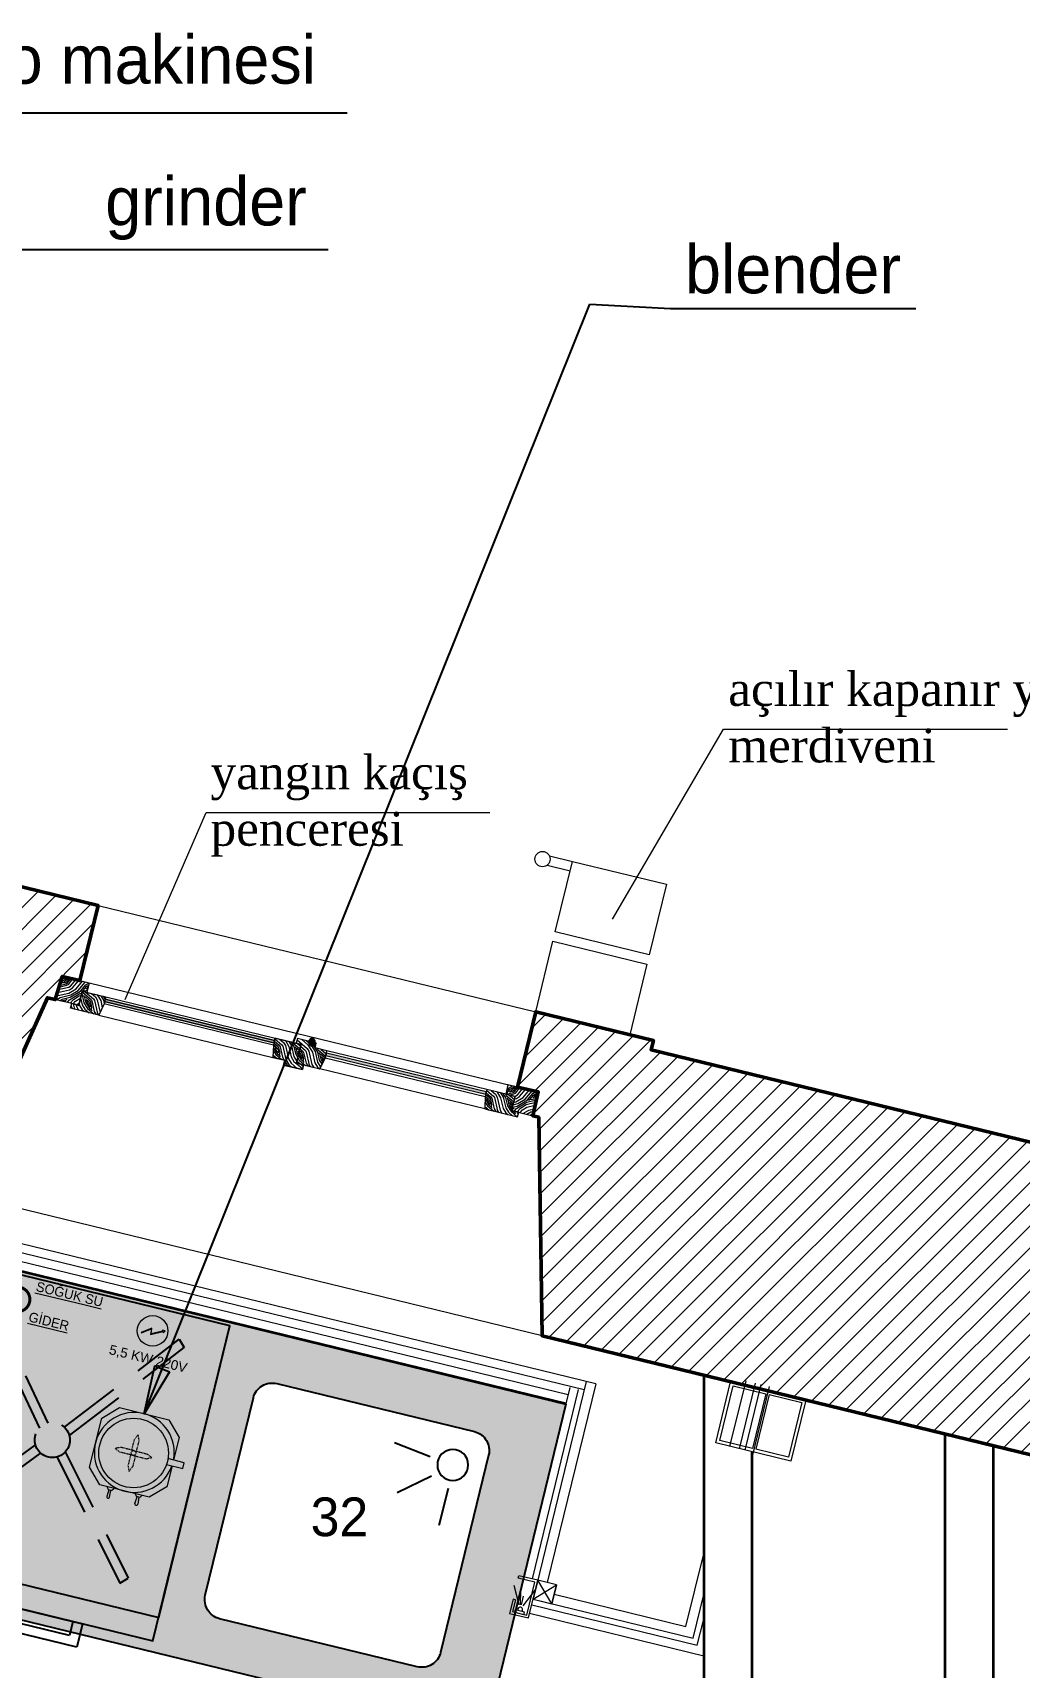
# Model space of a CAD drawing. Header units: millimetres. Extents: x 4980 to 19099, y 3891 to 5773.
# Drawn here: x 12368.2 to 12572, y 4663.1 to 5000.8 of the extents above; entities that cross this region are included whole.
import ezdxf

# ---------------------------------------------------------------- set-up
doc = ezdxf.new("R2010")
doc.units = ezdxf.units.MM
doc.linetypes.add('DASHED', pattern=[19.05, 12.7, -6.35])
for name, color, linetype, lineweight in [('a 2', 132, 'Continuous', 20), ('a ahşap tarama', 46, 'Continuous', 0), ('a alçıpan duvar', 162, 'Continuous', 35), ('a duvar', 84, 'Continuous', 50), ('a pencere 0', 252, 'Continuous', 0), ('a pencere cam', 121, 'Continuous', 0), ('a pencere doğrama', 41, 'Continuous', 20), ('no3_ahsap kesit on', 40, 'Continuous', 20), ('no3_duvar tarama', 253, 'Continuous', 9), ('no3_kutu profil gorunus', 8, 'Continuous', 18), ('no3_led doseme_Stift_Nr__2', 2, 'Continuous', 20), ('no3_ölçü tefriş', 252, 'Continuous', 0), ('PLAN YAZI', 4, 'Continuous', 9), ('TAVAN', 31, 'Continuous', 0), ('TES_SU', 150, 'Continuous', 25)]:
    doc.layers.add(name, color=color, linetype=linetype, lineweight=lineweight)
for name, color, linetype, lineweight, true_color in [('Kitc-031 Müsteri Mevcut_Stift_Nr__30', 7, 'Continuous', 20, 0xfe7e00), ('no3_kutuprofil kesit_Stift_Nr__74', 7, 'Continuous', 20, 0x3e7e00), ('no3_paslanmaz gorunus on_Stift_Nr__163', 7, 'Continuous', 20, 0x5166a4)]:
    doc.layers.add(name, color=color, linetype=linetype, lineweight=lineweight, true_color=true_color)
for name, color, linetype in [('Kıtc-002 Çizgi', 7, 'Continuous'), ('Kıtc-008 Rakam', 1, 'Continuous'), ('Kıtc-011 Elk Tes Yazı 001', 1, 'Continuous'), ('Kıtc-014 Elk Tes İşaretler', 1, 'Continuous'), ('Kıtc-016 Su Tes Yazı 001', 5, 'Continuous'), ('Kıtc-019 Su Tes İşaretler', 5, 'Continuous')]:
    doc.layers.add(name, color=color, linetype=linetype)
doc.styles.get("Standard").update_dxf_attribs({"font": 'stylu.ttf', "height": 10})
doc.linetypes.add('FENCELINE1', pattern='A,0.25,-0.1,[133,ltypeshp.shx,S=0.1,R=0,X=-0.1,Y=0],-0.1,1', length=1.45)
doc.dimstyles.new('ISO-25', dxfattribs={"dimtxt": 2.5, "dimasz": 5, "dimexe": 1.25, "dimexo": 0.625, "dimtad": 1, "dimdec": 0, "dimtxsty": 'Standard', "dimblk": 'ARCHTICK', "dimcen": 2.5, "dimclrd": 256, "dimclre": 256, "dimclrt": 256, "dimadec": 0, "dimazin": 0, "dimtfac": 1, "dimtdec": 0, "dimtmove": 0, "dimatfit": 3, "dimldrblk": 'ARCHTICK', "dimfxl": 1, "dimlwd": -1, "dimlwe": -1, "dimarcsym": 0})
pattern_1 = [(45, (-467.3525, 13840.0737), (-2.245064, 2.245064), [])]
pattern_2 = [(346.328434, (1095.1107, 13460.1097), (6.0401125, 3.6765528), [0.25, -4.75]), (76.328434, (1097.4677, 13461.3374), (-3.6765528, 6.0401125), [0.5, -4.5]), (31.328434, (1096.378, 13461.088), (1.1817798, 4.8583327), [0.3535, -1.0605, 0.3535, -0.707, 2.475, -2.1215678]), (31.328434, (1094.8087, 13459.926), (1.1817798, 4.8583327), [0.35355, -0.7071, 0.35355, -5.6568678]), (31.328434, (1096.6273, 13459.998), (1.1817798, 4.8583327), [0.35355, -6.7175178]), (31.328434, (1097.054, 13459.637), (1.1817798, 4.8583327), [0.35355, -6.7175178]), (31.328434, (1096.4435, 13460.3), (1.1817798, 4.8583327), [0.35355, -6.7175178]), (31.328434, (1096.2597, 13460.602), (1.1817798, 4.8583327), [0.7071, -6.3639678]), (31.328434, (1098.3606, 13463.9504), (1.1817798, 4.8583327), [0.7071, -6.3639678]), (31.328434, (1095.833, 13460.963), (1.1817798, 4.8583327), [1.4142, -5.6568678]), (31.328434, (1095.649, 13461.265), (1.1817798, 4.8583327), [1.4142, -5.6568678]), (31.328434, (1099.1615, 13461.9545), (1.1817798, 4.8583327), [1.4142, -5.6568678]), (31.328434, (1095.5243, 13461.81), (1.1817798, 4.8583327), [1.06066, -6.0104078]), (31.328434, (1094.73, 13462.7752), (1.1817798, 4.8583327), [1.06066, -6.0104078]), (31.328434, (1095.0976, 13462.1712), (1.1817798, 4.8583327), [1.06066, -6.0104078]), (31.328434, (1098.61, 13462.8605), (1.1817798, 4.8583327), [1.767767, -5.3033008]), (31.328434, (1098.1833, 13463.2216), (1.1817798, 4.8583327), [1.767767, -5.3033008]), (31.328434, (1098.3737, 13461.889), (1.1817798, 4.8583327), [2.4748737, -4.596194]), (12.893485, (1095.7147, 13460.4773), (4.85833268, -1.18177983), [0.559017, -10.6213229]), (12.893485, (1097.041, 13461.6985), (4.85833268, -1.18177983), [0.559017, -10.6213229]), (12.893485, (1096.6798, 13461.2717), (4.85833268, -1.18177983), [0.559017, -10.6213229]), (12.893485, (1095.3536, 13460.0506), (4.85833268, -1.18177983), [1.118034, -10.0623059]), (12.893485, (1096.857, 13462.0005), (4.85833268, -1.18177983), [1.677051, -9.503289]), (12.893485, (1096.4304, 13462.3616), (4.85833268, -1.18177983), [2.236068, -8.944272]), (12.893485, (1096.0036, 13462.7227), (4.85833268, -1.18177983), [2.236068, -8.944272]), (12.893485, (1095.6294, 13464.3574), (4.85833268, -1.18177983), [2.236068, -8.944272]), (12.893485, (1095.5112, 13463.8716), (4.85833268, -1.18177983), [2.795085, -8.3852549]), (12.893485, (1095.636, 13463.3267), (4.85833268, -1.18177983), [2.795085, -8.3852549]), (49.763383, (1096.8637, 13460.9697), (1.18177984, 4.85833268), [0.559017, -10.6213229]), (49.763383, (1096.0167, 13460.6612), (1.18177984, 4.85833268), [0.559017, -10.6213229]), (49.763383, (1095.1107, 13460.1097), (1.18177984, 4.85833268), [1.118034, -10.0623059]), (49.763383, (1096.7455, 13460.484), (1.18177984, 4.85833268), [1.118034, -10.0623059]), (49.763383, (1094.5658, 13459.985), (1.18177984, 4.85833268), [1.677051, -9.503289]), (49.763383, (1094.08, 13460.1031), (1.18177984, 4.85833268), [2.236068, -8.944272]), (49.763383, (1098.5116, 13459.2824), (1.18177984, 4.85833268), [2.236068, -8.944272]), (49.763383, (1096.9293, 13460.182), (1.18177984, 4.85833268), [2.236068, -8.944272]), (49.763383, (1097.7828, 13459.4597), (1.18177984, 4.85833268), [2.795085, -8.3852549]), (49.763383, (1097.356, 13459.8208), (1.18177984, 4.85833268), [2.795085, -8.3852549])]
pattern_3 = [(346.328434, (-5815.383, -2047.106), (3.6765528, -6.0401125), [0.25, -4.75]), (256.328434, (-5813.8535, -2049.279), (-6.0401125, -3.6765528), [0.5, -4.5]), (301.328434, (-5814.707, -2048.557), (-1.1817798, -4.8583327), [0.3535, -1.0605, 0.3535, -0.707, 2.475, -2.1215678]), (301.328434, (-5815.567, -2046.804), (-1.1817798, -4.8583327), [0.35355, -0.7071, 0.35355, -5.6568678]), (301.328434, (-5813.9848, -2047.7035), (-1.1817798, -4.8583327), [0.35355, -6.7175178]), (301.328434, (-5813.44, -2047.5788), (-1.1817798, -4.8583327), [0.35355, -6.7175178]), (301.328434, (-5814.2868, -2047.8873), (-1.1817798, -4.8583327), [0.35355, -6.7175178]), (301.328434, (-5814.5888, -2048.071), (-1.1817798, -4.8583327), [0.7071, -6.3639678]), (301.328434, (-5814.2605, -2052.0104), (-1.1817798, -4.8583327), [0.7071, -6.3639678]), (301.328434, (-5815.1337, -2048.196), (-1.1817798, -4.8583327), [1.4142, -5.6568678]), (301.328434, (-5815.4357, -2048.3797), (-1.1817798, -4.8583327), [1.4142, -5.6568678]), (301.328434, (-5812.6323, -2050.6054), (-1.1817798, -4.8583327), [1.4142, -5.6568678]), (301.328434, (-5815.7968, -2048.8065), (-1.1817798, -4.8583327), [1.06066, -6.0104078]), (301.328434, (-5816.9457, -2049.299), (-1.1817798, -4.8583327), [1.06066, -6.0104078]), (301.328434, (-5816.3417, -2048.9312), (-1.1817798, -4.8583327), [1.06066, -6.0104078]), (301.328434, (-5813.5383, -2051.157), (-1.1817798, -4.8583327), [1.767767, -5.3033008]), (301.328434, (-5814.0833, -2051.2816), (-1.1817798, -4.8583327), [1.767767, -5.3033008]), (301.328434, (-5813.302, -2050.1852), (-1.1817798, -4.8583327), [2.4748737, -4.596194]), (319.763383, (-5815.0155, -2047.71), (4.85833268, -1.18177984), [0.559017, -10.6213229]), (319.763383, (-5814.3984, -2049.404), (4.85833268, -1.18177984), [0.559017, -10.6213229]), (319.763383, (-5814.5231, -2048.859), (4.85833268, -1.18177984), [0.559017, -10.6213229]), (319.763383, (-5815.1403, -2047.1651), (4.85833268, -1.18177984), [1.118034, -10.0623059]), (319.763383, (-5814.7004, -2049.5877), (4.85833268, -1.18177984), [1.677051, -9.5032889]), (319.763383, (-5815.2453, -2049.7125), (4.85833268, -1.18177984), [2.236068, -8.9442719]), (319.763383, (-5815.7902, -2049.8372), (4.85833268, -1.18177984), [2.236068, -8.9442719]), (319.763383, (-5816.8735, -2051.1175), (4.85833268, -1.18177984), [2.236068, -8.9442719]), (319.763383, (-5816.7553, -2050.6316), (4.85833268, -1.18177984), [2.795085, -8.3852549]), (319.763383, (-5816.3942, -2050.2049), (4.85833268, -1.18177984), [2.795085, -8.3852549]), (282.893485, (-5814.2211, -2048.6752), (-1.18177984, -4.85833268), [0.559017, -10.6213229]), (282.893485, (-5814.8317, -2048.012), (-1.18177984, -4.85833268), [0.559017, -10.6213229]), (282.893485, (-5815.3832, -2047.106), (-1.18177984, -4.85833268), [1.118034, -10.0623059]), (282.893485, (-5814.103, -2048.1893), (-1.18177984, -4.85833268), [1.118034, -10.0623059]), (282.893485, (-5815.81, -2046.745), (-1.18177984, -4.85833268), [1.677051, -9.5032889]), (282.893485, (-5816.2958, -2046.6268), (-1.18177984, -4.85833268), [2.236068, -8.9442719]), (282.893485, (-5811.9823, -2047.9333), (-1.18177984, -4.85833268), [2.236068, -8.9442719]), (282.893485, (-5813.801, -2048.0055), (-1.18177984, -4.85833268), [2.236068, -8.9442719]), (282.893485, (-5812.711, -2047.756), (-1.18177984, -4.85833268), [2.795085, -8.3852549]), (282.893485, (-5813.256, -2047.8808), (-1.18177984, -4.85833268), [2.795085, -8.3852549])]

# ---------------------------------------------------------------- blocks, each defined once
blk = doc.blocks.new('A$C5BF67CBE')
at = {"layer": 'Kıtc-002 Çizgi'}
blk.add_line((6.65, 10), (10.64, 10), dxfattribs=at)
for points in [[(0, 72), (0, 10), (60, 10), (60, 72)], [(0, 72), (0, 5), (60, 5), (60, 72)], [(3, 10), (6.65, 10), (6.65, 8.54), (3, 8.54)], [(3.97, 8.54), (5.43, 8.54), (5.43, 7.08), (3.97, 7.08)], [(10.64, 10), (14.29, 10), (14.29, 8.54), (10.64, 8.54)], [(11.61, 8.54), (13.07, 8.54), (13.07, 7.08), (11.61, 7.08)], [(45, 0), (15, 0), (15, 5), (45, 5)], [(43, 2), (17, 2), (17, 5), (43, 5)]]:
    blk.add_lwpolyline(points, close=True, dxfattribs=at)
at = {"layer": 'Kıtc-002 Çizgi', "linetype": 'DASHED'}
for points in [[(8.08, 65.42), (9.49, 66.84)], [(8.08, 65.42), (26.83, 42.17)], [(9.49, 66.84), (28.24, 43.59)], [(31.86, 43.69), (50.51, 66.84)], [(33.27, 42.27), (51.92, 65.42)], [(50.51, 66.84), (51.92, 65.42)], [(26.73, 38.56), (8.08, 16.41)], [(31.76, 37.24), (50.51, 15)], [(33.17, 38.66), (51.92, 16.41)], [(28.14, 37.14), (9.49, 15)], [(9.49, 15), (8.08, 16.41)], [(50.51, 15), (51.92, 16.41)]]:
    blk.add_lwpolyline(points, dxfattribs=at)
blk.add_circle((30, 40.42), 3.63, dxfattribs=at)
blk = doc.blocks.new('v-sg')
at = {"layer": 'TES_SU', "linetype": 'Continuous', "const_width": 1.2}
blk.add_lwpolyline([(-5, 0, 1), (5, 0, 1)], format="xyb", close=True, dxfattribs=at)
blk = doc.blocks.new('A$C4E3860C5')
at = {"layer": 'Kıtc-014 Elk Tes İşaretler', "linetype": 'Continuous', "lineweight": 0}
for p, q in [((2.9, 3.66), (0.96, 2.3)), ((1, 2.21), (2.81, 3.48)), ((2.81, 3.48), (2.9, 2.31)), ((3, 2.49), (2.9, 3.66)), ((2.9, 2.31), (5.24, 3.52)), ((5.18, 3.62), (3, 2.49)), ((5.66, 3.81), (5.09, 3.77)), ((5.09, 3.77), (5.17, 3.64)), ((5.17, 3.64), (5.34, 3.36)), ((5.24, 3.52), (5.19, 3.62)), ((5.34, 3.36), (5.66, 3.81)), ((0.96, 2.3), (1, 2.21))]:
    blk.add_line(p, q, dxfattribs=at)
blk.add_circle((3.16, 3.16), 3.16, dxfattribs=at)
blk = doc.blocks.new('A$C59243714')
at = {"layer": 'Kıtc-002 Çizgi'}
for name, p in [('A$C5BF67CBE', (0, 0)), ('A$C4E3860C5', (41.62, 64.07))]:
    blk.add_blockref(name, p, dxfattribs=at)
at = {"layer": 'Kıtc-019 Su Tes İşaretler', "linetype": 'Continuous', "xscale": 0.5098698804018752, "yscale": 0.5098698804018752, "zscale": 0.5098698804018752}
blk.add_blockref('v-sg', (16.13, 66.97), dxfattribs=at)
at = {"layer": 'Kıtc-011 Elk Tes Yazı 001', "lineweight": 15, "insert": (37.02, 62.45), "char_height": 2, "attachment_point": 1}
blk.add_mtext_dynamic_manual_height_columns('{\\f@Arial Unicode MS|b0|i0|c162|p34;5,5 KW 220V }', width=27.5245, gutter_width=50, heights=[0], dxfattribs=at)
at = {"layer": 'Kıtc-016 Su Tes Yazı 001', "lineweight": 5, "char_height": 2, "attachment_point": 1}
for s, insert in [('{\\L\\C5;SOĞUK SU}', (19.27, 71.54)), ('{\\L\\C5;GİDER}', (19.27, 65.08))]:
    blk.add_mtext_dynamic_manual_height_columns(s, width=14.9424, gutter_width=50, heights=[0], dxfattribs=dict(at, insert=insert))
blk = doc.blocks.new('A$C7D110EFC')
at = {"layer": 'Kitc-031 Müsteri Mevcut_Stift_Nr__30', "linetype": 'DASHED', "ltscale": 0.01}
for p, q in [((8.77, 11.4), (9.33, 13.62)), ((9.33, 13.62), (10.09, 14.56)), ((10.3, 13.37), (10.09, 14.56)), ((6.55, 11.95), (5.36, 11.74)), ((6.31, 10.98), (5.36, 11.74)), ((9.02, 10.3), (6.31, 10.98)), ((9.26, 11.27), (6.55, 11.95)), ((8.53, 10.43), (7.97, 8.21)), ((9.5, 10.18), (8.94, 7.96)), ((9.02, 10.3), (11.72, 9.62)), ((9.26, 11.27), (11.96, 10.59)), ((9.74, 11.15), (10.3, 13.37)), ((11.96, 10.59), (12.91, 9.84)), ((7.97, 8.21), (8.19, 7.01)), ((8.94, 7.96), (8.19, 7.01)), ((11.72, 9.62), (12.91, 9.84))]:
    blk.add_line(p, q, dxfattribs=at)
at = {"layer": 'Kitc-031 Müsteri Mevcut_Stift_Nr__30'}
for points in [[(17.09, 8.14), (16, 3.82), (12.36, 1.64), (2.18, 4.2), (0, 7.84), (2.56, 18.02)], [(2.56, 18.02), (6.2, 20.2), (16.38, 17.64), (18.56, 14), (17.39, 9.36)], [(15.93, 8.44), (19.3, 7.59), (19.61, 8.8), (16.23, 9.65)], [(3.68, 3.82), (3.9, 3.25), (4.58, 3.08), (5.04, 3.48)], [(4.04, 3.22), (3.59, 1.82)], [(4.17, 1.68), (4.43, 3.12)], [(9.41, 0.36), (9.86, 1.75)], [(10.86, 2.02), (10.4, 1.62), (9.72, 1.79), (9.5, 2.36)], [(10.25, 1.66), (9.99, 0.22)]]:
    blk.add_lwpolyline(points, dxfattribs=at)
blk.add_circle((9.14, 10.79), 7.19, dxfattribs=at)
at = {"layer": 'Kitc-031 Müsteri Mevcut_Stift_Nr__30', "linetype": 'DASHED', "ltscale": 0.01}
blk.add_circle((9.14, 10.79), 0.5, dxfattribs=at)
at = {"layer": 'Kitc-031 Müsteri Mevcut_Stift_Nr__30'}
for centre, radius, start, end in [((9.28, 10.92), 8.25, 349.0883, 340.397), ((3.88, 1.75), 0.297, 158.261, 353.5173), ((9.7, 0.29), 0.297, 158.261, 353.5173)]:
    blk.add_arc(centre, radius, start, end, dxfattribs=at)
blk = doc.blocks.new('4535353')
at = {"color": 5}
for p, q in [((9628.58, 2179.4), (9628.58, 2167.8)), ((9629.28, 2179.4), (9629.28, 2167.8))]:
    blk.add_line(p, q, dxfattribs=at)
blk.add_lwpolyline([(9620.93, 2180.1), (9636.93, 2180.1), (9636.93, 2167.1), (9620.93, 2167.1), (9620.93, 2180.1)], close=True, dxfattribs=at)
for points in [[(9628.58, 2167.8), (9621.63, 2167.8), (9621.63, 2179.4), (9628.58, 2179.4)], [(9629.28, 2179.4), (9636.23, 2179.4), (9636.23, 2167.8), (9629.28, 2167.8)]]:
    blk.add_lwpolyline(points, dxfattribs=at)
blk = doc.blocks.new('asdsdzfsd')
at = {"layer": 'a ahşap tarama', "lineweight": 5}
h = blk.add_hatch(dxfattribs=at)
h.set_pattern_fill('WOODFACE', color=256, scale=5, angle=346.3284, style=0, pattern_type=2)
h.set_pattern_definition(pattern_2)
h.paths.add_polyline_path([(7774.47, 2694.38), (7776.42, 2693.91), (7775.94, 2691.96), (7774.97, 2692.2), (7774.26, 2689.28), (7772.8, 2689.64), (7769.39, 2690.47), (7770.83, 2695.27)])
h = blk.add_hatch(dxfattribs=at)
h.set_pattern_fill('WOODFACE', color=256, scale=5, angle=346.3284, style=0, pattern_type=2)
h.set_pattern_definition(pattern_3)
h.paths.add_polyline_path([(7779.83, 2691.02), (7779.48, 2689.56), (7778.4, 2687.25), (7772.57, 2688.67), (7772.8, 2689.63), (7774.26, 2689.28), (7774.97, 2692.2), (7775.94, 2691.96)])
h = blk.add_hatch(dxfattribs=at)
h.set_pattern_fill('WOODFACE', color=256, scale=5, angle=346.3284, style=0, pattern_type=2)
h.set_pattern_definition(pattern_3)
h.paths.add_polyline_path([(7814.81, 2682.51), (7814.46, 2681.06), (7814.35, 2678.51), (7816.78, 2677.92), (7816.54, 2676.95), (7820.43, 2676), (7820.67, 2676.97), (7819.21, 2677.33), (7820.06, 2680.81), (7820.15, 2681.21), (7815.01, 2682.46)])
h = blk.add_hatch(dxfattribs=at)
h.set_pattern_fill('WOODFACE', color=256, scale=5, angle=346.3284, style=0, pattern_type=2)
h.set_pattern_definition(pattern_3)
h.paths.add_polyline_path([(7824.07, 2676.14), (7825.14, 2678.46), (7825.5, 2679.91), (7823.07, 2680.5), (7823.31, 2681.48), (7819.42, 2682.42), (7819.18, 2681.45), (7820.15, 2681.21), (7819.31, 2677.73), (7819.21, 2677.33)])
h = blk.add_hatch(dxfattribs=at)
h.set_pattern_fill('WOODFACE', color=256, scale=5, angle=346.3284, style=0, pattern_type=2)
h.set_pattern_definition(pattern_3)
edge = h.paths.add_edge_path()
edge.add_line((7858.54, 2671.88), (7858.18, 2670.42))
edge.add_line((7858.18, 2670.42), (7858.08, 2667.87))
edge.add_line((7858.08, 2667.87), (7864.88, 2666.22))
edge.add_line((7864.88, 2666.22), (7865.11, 2667.18))
edge.add_line((7865.11, 2667.18), (7863.65, 2667.54))
edge.add_line((7863.65, 2667.54), (7864.36, 2670.45))
edge.add_line((7864.36, 2670.45), (7863.37, 2670.69))
edge.add_line((7863.37, 2670.69), (7858.54, 2671.88))
h = blk.add_hatch(dxfattribs=at)
h.set_pattern_fill('WOODFACE', color=256, scale=5, angle=346.3284, style=0, pattern_type=2)
h.set_pattern_definition(pattern_2)
h.paths.add_polyline_path([(7866.78, 2671.92), (7862.89, 2672.87), (7862.42, 2670.92), (7864.36, 2670.45), (7863.65, 2667.54), (7868.02, 2666.47), (7869.13, 2671.38)])
at = {"layer": 'a pencere cam', "lineweight": 5}
for points in [[(7779.59, 2690.05), (7814.57, 2681.54), (7814.69, 2682.03), (7779.71, 2690.54)], [(7825.26, 2678.94), (7858.3, 2670.91), (7858.42, 2671.39), (7825.38, 2679.43)]]:
    blk.add_hatch(color=256, dxfattribs=at).paths.add_polyline_path(points)
at = {"layer": 'no3_duvar tarama'}
h = blk.add_hatch(dxfattribs=at)
h.set_pattern_fill('ANSI31', color=256, style=0)
h.set_pattern_definition(pattern_1)
h.paths.add_polyline_path([(7541.28, 2751.13), (7545.06, 2766.68), (7569.35, 2760.77), (7568.88, 2758.82), (7753.49, 2713.9), (7753.97, 2715.84), (7778.26, 2709.93), (7774.47, 2694.38), (7770.83, 2695.27), (7769.39, 2690.47), (7767.79, 2690.86), (7749.59, 2650.36), (7627.67, 2680.09), (7542.91, 2700.77), (7545.86, 2743.83), (7544.46, 2745.21), (7545.57, 2750.12)])
h = blk.add_hatch(dxfattribs=at)
h.set_pattern_fill('ANSI31', color=256, style=0)
h.set_pattern_definition(pattern_1)
edge = h.paths.add_edge_path()
edge.add_line((7864.84, 2672.4), (7868.62, 2687.94))
edge.add_line((7868.62, 2687.94), (7892.91, 2682.03))
edge.add_line((7892.91, 2682.03), (7892.44, 2680.09))
edge.add_line((7892.44, 2680.09), (8057.62, 2639.89))
edge.add_line((8057.62, 2639.89), (8058.09, 2641.83))
edge.add_line((8058.09, 2641.83), (8082.38, 2635.92))
edge.add_line((8082.38, 2635.92), (8078.6, 2620.38))
edge.add_line((8078.6, 2620.38), (8074.95, 2621.26))
edge.add_line((8074.95, 2621.26), (8073.52, 2616.47))
edge.add_line((8073.52, 2616.47), (8072.68, 2616.66))
edge.add_line((8072.68, 2616.66), (8048.63, 2577.42))
edge.add_line((8048.63, 2577.42), (7996.96, 2590.02))
edge.add_line((7996.96, 2590.02), (7981.33, 2593.83))
edge.add_line((7981.33, 2593.83), (7924.21, 2607.77))
edge.add_line((7924.21, 2607.77), (7895.7, 2614.72))
edge.add_line((7895.7, 2614.72), (7869.94, 2621))
edge.add_line((7869.94, 2621), (7869.25, 2666.17))
edge.add_line((7869.25, 2666.17), (7868.02, 2666.47))
edge.add_line((7868.02, 2666.47), (7869.13, 2671.38))
edge.add_line((7869.13, 2671.38), (7864.84, 2672.39))
at = {"layer": 'PLAN YAZI'}
h = blk.add_hatch(color=256, dxfattribs=at)
h.dxf.hatch_style = 1
edge = h.paths.add_edge_path()
edge.add_ellipse((7822.41, 2681.69), major_axis=(-0.021, 0.888), ratio=0.6911, start_angle=0, end_angle=360)
at = {"layer": 'a 2'}
for points in [[(7778.26, 2709.93), (7868.62, 2687.94)], [(7869.94, 2621), (7749.59, 2650.36)]]:
    blk.add_lwpolyline(points, dxfattribs=at)
at = {"layer": 'a alçıpan duvar'}
blk.add_line((7953.15, 2443.73), (7953.15, 2600.71), dxfattribs=at)
for points in [[(7903.31, 2612.87), (7903.31, 2433.73)], [(7963.15, 2463.84), (7963.15, 2598.27)], [(7913.31, 2443.73), (7913.31, 2597.05)]]:
    blk.add_lwpolyline(points, dxfattribs=at)
at = {"layer": 'a duvar'}
for points in [[(7541.28, 2751.13), (7545.06, 2766.68), (7569.35, 2760.77), (7568.88, 2758.82), (7753.49, 2713.9), (7753.97, 2715.84), (7778.26, 2709.93), (7774.47, 2694.38), (7770.83, 2695.27), (7769.39, 2690.47), (7767.79, 2690.86), (7749.59, 2650.36), (7627.67, 2680.09), (7542.91, 2700.77), (7545.86, 2743.83), (7544.46, 2745.21), (7545.57, 2750.12), (7541.28, 2751.13)], [(7864.84, 2672.4), (7868.62, 2687.94), (7892.91, 2682.03), (7892.44, 2680.09), (8057.62, 2639.89), (8058.09, 2641.83), (8082.38, 2635.92), (8078.6, 2620.38), (8074.95, 2621.26), (8073.52, 2616.47), (8072.68, 2616.66), (8048.63, 2577.42), (7996.96, 2590.02), (7981.33, 2593.83), (7924.21, 2607.77), (7895.7, 2614.72), (7869.94, 2621), (7869.25, 2666.17), (7868.02, 2666.47), (7869.13, 2671.38), (7864.84, 2672.39)]]:
    blk.add_lwpolyline(points, dxfattribs=at)
at = {"layer": 'a pencere 0'}
for points in [[(7776.42, 2693.91), (7863.86, 2672.63)], [(7814.46, 2681.06), (7779.48, 2689.56)], [(7779.83, 2691.02), (7814.81, 2682.51)], [(7778.4, 2687.25), (7814.35, 2678.51)], [(7825.14, 2678.46), (7858.18, 2670.42)], [(7858.54, 2671.88), (7825.5, 2679.91)], [(7858.08, 2667.87), (7824.07, 2676.14)]]:
    blk.add_lwpolyline(points, dxfattribs=at)
at = {"layer": 'a pencere cam', "lineweight": 5}
for p, q in [((7774.26, 2689.29), (7774.97, 2692.2)), ((7779.71, 2690.54), (7814.69, 2682.03)), ((7858.42, 2671.39), (7825.38, 2679.43))]:
    blk.add_line(p, q, dxfattribs=at)
for points in [[(7779.59, 2690.05), (7814.57, 2681.54), (7814.69, 2682.03), (7779.71, 2690.54)], [(7825.26, 2678.94), (7858.3, 2670.91), (7858.42, 2671.39), (7825.38, 2679.43)]]:
    blk.add_lwpolyline(points, close=True, dxfattribs=at)
for points in [[(7814.57, 2681.54), (7779.59, 2690.05)], [(7825.26, 2678.94), (7858.3, 2670.91)]]:
    blk.add_lwpolyline(points, dxfattribs=at)
at = {"layer": 'a pencere doğrama'}
for p, q in [((7774.97, 2692.2), (7774.26, 2689.29)), ((7774.97, 2692.2), (7774.26, 2689.29)), ((7774.47, 2694.38), (7776.42, 2693.91)), ((7774.47, 2694.38), (7776.42, 2693.91)), ((7774.97, 2692.2), (7779.83, 2691.02)), ((7775.94, 2691.97), (7774.97, 2692.2)), ((7775.94, 2691.97), (7774.97, 2692.2)), ((7776.42, 2693.91), (7775.94, 2691.97)), ((7776.42, 2693.91), (7775.94, 2691.97)), ((7779.48, 2689.56), (7778.4, 2687.25)), ((7779.59, 2690.05), (7779.48, 2689.56)), ((7779.83, 2691.02), (7779.71, 2690.54)), ((7814.69, 2682.03), (7814.81, 2682.51)), ((7814.81, 2682.51), (7820.15, 2681.21)), ((7819.42, 2682.42), (7819.18, 2681.45)), ((7823.31, 2681.48), (7819.42, 2682.42)), ((7814.46, 2681.06), (7814.35, 2678.51)), ((7816.78, 2677.92), (7814.35, 2678.51)), ((7814.57, 2681.54), (7814.46, 2681.06)), ((7820.15, 2681.21), (7819.21, 2677.33)), ((7820.15, 2681.21), (7819.21, 2677.33)), ((7823.07, 2680.5), (7823.31, 2681.48)), ((7825.5, 2679.91), (7823.07, 2680.5)), ((7825.14, 2678.46), (7824.07, 2676.14)), ((7825.26, 2678.94), (7825.14, 2678.46)), ((7825.38, 2679.43), (7825.5, 2679.91)), ((7816.54, 2676.95), (7816.78, 2677.92)), ((7820.43, 2676), (7816.54, 2676.95)), ((7819.21, 2677.33), (7820.67, 2676.97)), ((7820.67, 2676.97), (7820.43, 2676)), ((7820.67, 2676.97), (7824.07, 2676.14)), ((7858.54, 2671.88), (7858.3, 2670.91)), ((7864.84, 2672.39), (7862.89, 2672.87)), ((7858.18, 2670.42), (7858.08, 2667.87)), ((7858.3, 2670.91), (7858.18, 2670.42)), ((7864.36, 2670.45), (7863.65, 2667.54))]:
    blk.add_line(p, q, dxfattribs=at)
for points in [[(7774.47, 2694.38), (7776.42, 2693.91), (7775.94, 2691.96), (7774.97, 2692.2), (7774.26, 2689.28), (7772.8, 2689.64), (7769.39, 2690.47), (7770.83, 2695.27), (7774.47, 2694.38)], [(7779.83, 2691.02), (7779.48, 2689.56), (7778.4, 2687.25), (7772.57, 2688.67), (7772.8, 2689.63), (7774.26, 2689.28), (7774.97, 2692.2), (7775.94, 2691.96), (7779.83, 2691.02)], [(7774.26, 2689.29), (7767.79, 2690.86)], [(7778.4, 2687.25), (7772.57, 2688.67), (7772.81, 2689.64), (7774.26, 2689.29)], [(7814.81, 2682.51), (7814.46, 2681.06), (7814.35, 2678.51), (7816.78, 2677.92), (7816.54, 2676.95), (7820.43, 2676), (7820.67, 2676.97), (7819.21, 2677.33), (7820.06, 2680.81), (7820.15, 2681.21), (7815.01, 2682.46), (7814.81, 2682.51)], [(7824.07, 2676.14), (7825.14, 2678.46), (7825.5, 2679.91), (7823.07, 2680.5), (7823.31, 2681.48), (7819.42, 2682.42), (7819.18, 2681.45), (7820.15, 2681.21), (7819.31, 2677.73), (7819.21, 2677.33), (7824.07, 2676.14), (7824.07, 2676.14)], [(7858.54, 2671.88), (7858.18, 2670.42), (7858.08, 2667.87), (7864.88, 2666.22), (7865.11, 2667.18), (7863.65, 2667.54), (7864.36, 2670.45), (7863.37, 2670.69), (7858.54, 2671.88)], [(7866.78, 2671.92), (7862.89, 2672.87), (7862.42, 2670.92), (7864.36, 2670.45), (7863.65, 2667.54), (7868.02, 2666.47), (7869.13, 2671.38), (7866.78, 2671.92)], [(7858.08, 2667.87), (7864.88, 2666.21), (7865.11, 2667.18), (7863.65, 2667.54)]]:
    blk.add_lwpolyline(points, dxfattribs=at)
at = {"layer": 'PLAN YAZI'}
for p, q in [((7884.48, 2707.1), (7907.43, 2746.35)), ((7884.48, 2707.1), (7907.43, 2746.35)), ((7907.43, 2746.35), (7966.02, 2746.36)), ((7907.43, 2746.35), (7966.02, 2746.36)), ((7783.87, 2690.47), (7800.53, 2729.14)), ((7800.53, 2729.14), (7859.12, 2729.15))]:
    blk.add_line(p, q, dxfattribs=at)
blk.add_ellipse((7822.41, 2681.69), major_axis=(0, 0.888), ratio=0.6911, start_param=4.712389, end_param=10.995574, dxfattribs=at)
at = {"layer": 'TAVAN'}
for points in [[(7871.44, 2720.19), (7876.19, 2719.03)], [(7871.44, 2720.19), (7876.19, 2719.03)], [(7870.97, 2718.24), (7875.71, 2717.09)], [(7870.97, 2718.24), (7875.71, 2717.09)]]:
    blk.add_lwpolyline(points, dxfattribs=at)
for points in [[(7872.64, 2704.46), (7876.19, 2719.03), (7895.62, 2714.3), (7892.07, 2699.73)], [(7872.64, 2704.46), (7876.19, 2719.03), (7895.62, 2714.3), (7892.07, 2699.73)], [(7868.62, 2687.94), (7872.17, 2702.51), (7891.6, 2697.79), (7888.05, 2683.21)], [(7868.62, 2687.94), (7872.17, 2702.51), (7891.6, 2697.79), (7888.05, 2683.21)]]:
    blk.add_lwpolyline(points, close=True, dxfattribs=at)
blk.add_circle((7870.02, 2719.5), 1.58, dxfattribs=at)
blk.add_circle((7870.02, 2719.5), 1.58, dxfattribs=at)
at = {"rotation": 346.2933860454656}
blk.add_blockref('4535353', (-1954.65, 2773.18), dxfattribs=at)
at = {"layer": 'PLAN YAZI', "char_height": 7, "attachment_point": 1}
for s, insert, width in [('{\\fTimes New Roman|b0|i0|c162|p18;açılır kapanır yangın merdiveni}', (7908.38, 2758.14), 103.299), ('{\\fTimes New Roman|b0|i0|c162|p18;açılır kapanır yangın merdiveni}', (7908.38, 2758.14), 103.299), ('{\\fTimes New Roman|b0|i0|c162|p18;yangın kaçış  penceresi}', (7801.48, 2740.93), 63.3955)]:
    blk.add_mtext(s, dxfattribs=dict(at, insert=insert, width=width))
blk = doc.blocks.new('A$C641A22AA')
at = {"layer": 'Kıtc-002 Çizgi'}
for p, q in [((36.43, 78.54, -0.53), (44.29, 77.77, -0.53)), ((30.15, 74.44, -0.53), (28.28, 66.77, -0.53)), ((34.34, 75.13, -0.53), (39.08, 68.82, -0.53))]:
    blk.add_line(p, q, dxfattribs=at)
at = {"layer": 'Kıtc-002 Çizgi', "elevation": -0.53}
blk.add_lwpolyline([(0, 33.1), (136.03, 0), (152.58, 68.01), (16.55, 101.12)], close=True, dxfattribs=at)
blk.add_lwpolyline([(18.88, 38.8), (59.69, 28.87, 0.414214), (64.52, 31.81), (74.46, 72.62, 0.414214), (71.51, 77.45), (30.71, 87.38, 0.414214), (25.87, 84.44), (15.94, 43.63, 0.414214)], format="xyb", close=True, dxfattribs=at)
at = {"layer": 'Kıtc-002 Çizgi'}
blk.add_circle((31.51, 79.22, -0.53), 3.19, dxfattribs=at)

msp = doc.modelspace()

# ---------------------------------------------------------------- hatches: boundary and pattern name
h = msp.add_hatch()
h.set_pattern_fill('AR-CONC', color=6, scale=0.1)
h.set_pattern_definition([(50, (-592.883, -838.037), (18.218467, -1.593909), [1.905, -20.955]), (355, (-592.883, -838.037), (-3.524342, 19.105685), [1.524, -16.764058]), (100.45144, (-591.364, -838.17), (14.694125, 17.511775), [1.619, -17.809024]), (46.1842, (-592.883, -832.957), (27.107904, -4.204233), [2.8575, -31.4325]), (96.63556, (-590.624, -833.307), (23.740413, 24.742612), [2.4285, -26.71356]), (351.18415, (-592.883, -832.957), (23.740413, 24.74261), [2.285997, -25.145973]), (21, (-590.343, -834.227), (15.161439, -10.22652), [1.905, -20.955]), (326, (-590.343, -834.227), (6.180203, 18.418797), [1.524, -16.764]), (71.45144, (-589.079, -835.079), (21.341642, 8.192277), [1.619, -17.808994]), (37.5, (-592.8826, -838.0365), (0.3088603, 8.455504), [0, -16.5608, 0, -17.018, 0, -16.8275]), (7.5, (-592.883, -838.0365), (6.681966, 10.0180575), [0, -9.7028, 0, -16.1798, 0, -6.4135]), (327.5, (-598.547, -838.0365), (13.5590595, -0.5728744), [0, -6.35, 0, -19.812, 0, -26.289]), (317.5, (-601.087, -838.037), (14.812918, 2.542649), [0, -8.255, 0, -13.1572, 0, -18.669])])
h.paths.add_polyline_path([(12234.88, 4776.7), (12137.72, 4800.34), (12121.16, 4732.33), (12218.33, 4708.68)])
h.paths.add_polyline_path([(12342.29, 4750.56), (12234.88, 4776.7), (12218.33, 4708.68), (12325.74, 4682.54)])
h.paths.add_polyline_path([(12342.29, 4750.56), (12325.74, 4682.54), (12461.77, 4649.44), (12478.32, 4717.45)])
h.paths.add_polyline_path([(12413.8, 4718.75, -0.414214), (12418.63, 4721.69), (12459.44, 4711.76, -0.414214), (12462.38, 4706.92), (12452.45, 4666.11, -0.414214), (12447.62, 4663.17), (12406.81, 4673.11, -0.414214), (12403.87, 4677.94)], flags=16)
h.paths.add_polyline_path([(12458.16, 4704.87, -1), (12451.78, 4704.87, -1)], flags=0)
h.paths.add_polyline_path([(12429.27, 4596.85), (12306.96, 4594.94), (12306.96, 4526.85), (12429.27, 4526.85)])
h.paths.add_polyline_path([(12306.96, 4594.94), (12227.76, 4614.23), (12211.67, 4548.16), (12211.68, 4548.16), (12226.22, 4607.92), (12100.39, 4638.54), (12098.45, 4639.01), (12083.9, 4579.26), (12211.67, 4548.16), (12226.23, 4607.92), (12226.22, 4607.92), (12211.2, 4546.22), (12290.39, 4526.93)])
h.paths.add_polyline_path([(12118.16, 4625.18), (12117.25, 4625.14), (12116.55, 4625.49), (12115.8, 4626.14), (12115, 4626.99), (12114.19, 4627.95), (12113.03, 4627.47), (12111.93, 4627.08), (12110.96, 4626.85), (12109.81, 4626.87), (12109.18, 4627.98), (12109.38, 4629.53), (12110.22, 4630.72), (12111.13, 4630.75), (12111.82, 4630.41), (12112.58, 4629.76), (12113.38, 4628.9), (12114.19, 4627.95), (12115.35, 4628.42), (12116.45, 4628.81), (12117.42, 4629.05), (12118.57, 4629.03), (12119.19, 4627.92), (12119, 4626.36)], flags=16)
h.paths.add_polyline_path([(12095.54, 4614.61, -1), (12101.86, 4614.61, -1)], flags=16)
h.paths.add_polyline_path([(12101.04, 4614.93), (12098.83, 4614.06), (12099.01, 4615.22), (12096.63, 4614.64), (12096.63, 4614.62), (12096.68, 4614.47), (12096.12, 4614.57), (12096.53, 4614.93), (12096.59, 4614.75), (12099.15, 4615.37), (12098.97, 4614.22), (12101.02, 4615.02)], flags=0)
h.paths.add_polyline_path([(12132.59, 4609.74), (12104.53, 4616.57), (12102.67, 4608.94), (12130.74, 4602.11)], flags=24)

# ---------------------------------------------------------------- linework, layer by layer
at = {"layer": 'no3_ahsap kesit on'}
for points in [[(12482.13, 4720.41), (12027.4, 4831.07)], [(12482.13, 4720.41), (12027.4, 4831.07)], [(12478.36, 4717.62), (12026.55, 4827.57)], [(12478.79, 4719.37), (12026.97, 4829.32)], [(12478.79, 4719.37), (12026.97, 4829.32)], [(12482.54, 4722.09), (12471.56, 4677.14), (12504.59, 4669.07), (12506.79, 4678.08)], [(12514.16, 4708.23), (12517.47, 4721.79)], [(12515.32, 4707.95), (12518.64, 4721.5)], [(12479.16, 4720.86), (12469.59, 4681.74)], [(12480.9, 4720.43), (12471.34, 4681.31)], [(12516.79, 4706.35), (12520.39, 4721.08)], [(12470.85, 4674.23), (12506.79, 4665.44)], [(12471.27, 4675.98), (12505.47, 4667.62), (12506.79, 4673.02)]]:
    msp.add_lwpolyline(points, dxfattribs=at)
at = {"layer": 'no3_kutu profil gorunus'}
msp.add_lwpolyline([(12484.49, 4721.61), (12024.76, 4833.77)], dxfattribs=at)
at = {"layer": 'no3_kutuprofil kesit_Stift_Nr__74', "linetype": 'Continuous'}
for p, q in [((12472.51, 4681.03), (12471.56, 4677.14)), ((12472.51, 4681.03), (12471.56, 4677.14)), ((12476.39, 4680.08), (12472.51, 4681.03)), ((12475.44, 4676.19), (12472.51, 4681.03)), ((12476.39, 4680.08), (12472.51, 4681.03)), ((12475.44, 4676.19), (12472.51, 4681.03)), ((12471.56, 4677.14), (12476.39, 4680.08)), ((12471.56, 4677.14), (12476.39, 4680.08)), ((12475.44, 4676.19), (12476.39, 4680.08)), ((12476.39, 4680.08), (12475.44, 4676.19)), ((12475.44, 4676.19), (12476.39, 4680.08)), ((12476.39, 4680.08), (12475.44, 4676.19)), ((12471.56, 4677.14), (12475.44, 4676.19)), ((12471.56, 4677.14), (12475.44, 4676.19))]:
    msp.add_line(p, q, dxfattribs=at)
at = {"layer": 'no3_led doseme_Stift_Nr__2', "linetype": 'FENCELINE1'}
for p, q in [((12468.65, 4675.94), (12467.64, 4679.96)), ((12468.65, 4675.94), (12467.64, 4679.96)), ((12468.93, 4675.97), (12469.03, 4678.98)), ((12468.93, 4675.97), (12469.03, 4678.98)), ((12469.13, 4675.94), (12469.59, 4677.76)), ((12469.13, 4675.94), (12469.59, 4677.76)), ((12469.5, 4675.77), (12471.98, 4679.01)), ((12469.5, 4675.77), (12471.98, 4679.01)), ((12467.86, 4674.96), (12467.74, 4674.47)), ((12467.86, 4674.96), (12467.74, 4674.47)), ((12467.74, 4674.47), (12469.68, 4674)), ((12467.74, 4674.47), (12469.68, 4674)), ((12469.8, 4674.48), (12467.86, 4674.96)), ((12469.8, 4674.48), (12467.86, 4674.96)), ((12469.68, 4674), (12469.8, 4674.48)), ((12469.68, 4674), (12469.8, 4674.48))]:
    msp.add_line(p, q, dxfattribs=at)
msp.add_arc((12468.89, 4674.98), 0.5, 314.1188, 198.4098, dxfattribs=at)
msp.add_arc((12468.89, 4674.98), 0.5, 314.1188, 198.4098, dxfattribs=at)
at = {"layer": 'no3_paslanmaz gorunus on_Stift_Nr__163', "linetype": 'Continuous'}
for p, q in [((12468.5, 4681.49), (12468.62, 4681.98)), ((12468.5, 4681.49), (12468.62, 4681.98)), ((12471.9, 4680.66), (12468.5, 4681.49)), ((12471.9, 4680.66), (12468.5, 4681.49)), ((12472.51, 4681.03), (12468.62, 4681.98)), ((12472.51, 4681.03), (12468.62, 4681.98)), ((12470.61, 4673.26), (12472.51, 4681.03)), ((12470.61, 4673.26), (12472.51, 4681.03)), ((12470.24, 4673.86), (12471.9, 4680.66)), ((12470.24, 4673.86), (12471.9, 4680.66)), ((12467.43, 4677.12), (12466.72, 4674.21)), ((12467.43, 4677.12), (12466.72, 4674.21)), ((12466.72, 4674.21), (12470.61, 4673.26)), ((12466.72, 4674.21), (12470.61, 4673.26)), ((12467.92, 4677), (12467.33, 4674.57)), ((12467.92, 4677), (12467.33, 4674.57)), ((12467.33, 4674.57), (12470.24, 4673.86)), ((12467.33, 4674.57), (12470.24, 4673.86)), ((12467.92, 4677), (12467.43, 4677.12)), ((12467.92, 4677), (12467.43, 4677.12))]:
    msp.add_line(p, q, dxfattribs=at)
at = {"layer": 'no3_ölçü tefriş'}
for points in [[(12484.49, 4721.61), (12474.45, 4680.55)], [(12512.21, 4708.71), (12515.53, 4722.26)], [(12475.92, 4678.14), (12503.12, 4671.49), (12506.79, 4686.5)]]:
    msp.add_lwpolyline(points, dxfattribs=at)

# ---------------------------------------------------------------- block references
at = {"xscale": -1, "rotation": 332.6449180432177}
msp.add_blockref('A$C641A22AA', (12446.56, 4620.04, 0.53), dxfattribs=at)
at = {"layer": 'Kıtc-002 Çizgi', "lineweight": -2, "rotation": 346.3224590216464}
msp.add_blockref('A$C59243714', (12333.58, 4677.83), dxfattribs=at)
at = {"layer": 'Kıtc-002 Çizgi'}
msp.add_blockref('A$C7D110EFC', (12379.92, 4696.54), dxfattribs=at)
at = {"layer": 'no3_duvar tarama'}
msp.add_blockref('asdsdzfsd', (4603.48, 2110.55), dxfattribs=at)

# ---------------------------------------------------------------- texts
at = {"char_height": 10, "attachment_point": 7}
for s, insert in [('espresso makinesi', (12316.02, 4987.24)), ('\\Pgrinder', (12383.2, 4957.95)), ('blender', (12502.92, 4946.8))]:
    msp.add_mtext(s, dxfattribs=dict(at, insert=insert))
at = {"layer": 'Kıtc-008 Rakam', "color": 1}
msp.add_text('32', height=8, dxfattribs=at).set_placement((12425.62, 4690.15))

# ---------------------------------------------------------------- leaders
at = {"annotation_type": 0, "has_hookline": 1, "hookline_direction": 0}
for points, text_width in [([(12176.34, 4783.23), (12288.06, 4985.31), (12313.02, 4984.24)], 117.15), ([(12243.52, 4753.94), (12355.24, 4956.02), (12380.2, 4956.02)], 46.03), ([(12391.22, 4715.46), (12483.29, 4944.68), (12499.92, 4943.8)], 47.65)]:
    msp.add_leader(points, dimstyle='ISO-25', override={"dimtxt": 10, "dimasz": 10, "dimgap": 3, "dimcen": 5, "dimldrblk": 'ClosedBlank', "dimfxl": 0, "dimtfillclr": 256}, dxfattribs=dict(at, text_width=text_width))

doc.saveas('drawing.dxf')
